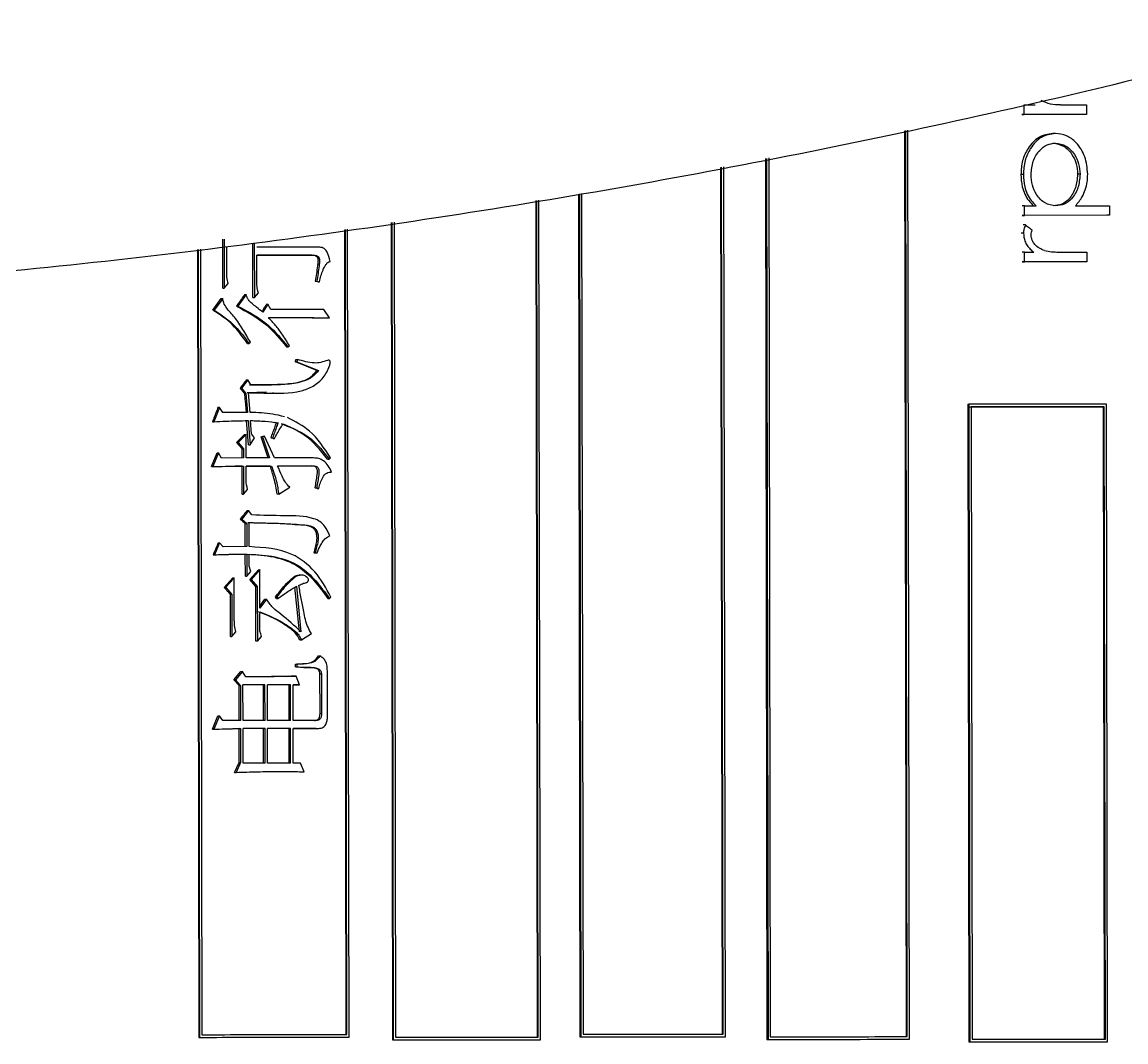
# Model space of a CAD drawing. Header units: millimetres. Extents: x 2301 to 4250, y 838 to 2217.
# Drawn here: x 3054.35 to 3075.09, y 1062.24 to 1081.4 of the extents above; entities that cross this region are included whole.
import ezdxf

# ---------------------------------------------------------------- set-up
doc = ezdxf.new("R2010")
doc.units = ezdxf.units.MM

msp = doc.modelspace()

# ---------------------------------------------------------------- linework, layer by layer
at = {"color": 7, "linetype": 'Continuous', "lineweight": 25}
for p, q in [((3073.178, 1079.664), (3073.178, 1079.844)), ((3073.178, 1079.844), (3073.382, 1079.844)), ((3073.856, 1079.844), (3074.347, 1079.844)), ((3074.347, 1079.844), (3074.347, 1079.665)), ((3074.299, 1079.665), (3073.132, 1079.664)), ((3073.133, 1079.664), (3073.178, 1079.664)), ((3074.347, 1079.665), (3073.178, 1079.664)), ((3074.347, 1079.665), (3074.299, 1079.665)), ((3070.93, 1079.356), (3070.959, 1062.338)), ((3070.98, 1062.338), (3070.951, 1079.36)), ((3071.021, 1062.288), (3070.992, 1079.368)), ((3073.761, 1079.306), (3073.715, 1079.305)), ((3068.376, 1078.846), (3068.404, 1062.336)), ((3067.472, 1078.666), (3067.5, 1062.385)), ((3067.519, 1062.385), (3067.491, 1078.67)), ((3067.561, 1062.335), (3067.533, 1078.678)), ((3068.315, 1078.834), (3068.343, 1062.285)), ((3068.335, 1078.838), (3068.363, 1062.286)), ((3073.16, 1078.537), (3073.114, 1078.536)), ((3064.001, 1078.045), (3064.027, 1062.331)), ((3064.045, 1062.331), (3064.018, 1078.048)), ((3064.087, 1062.281), (3064.06, 1078.055)), ((3064.801, 1078.168), (3064.828, 1062.332)), ((3064.819, 1078.17), (3064.846, 1062.332)), ((3064.861, 1078.177), (3064.888, 1062.382)), ((3073.181, 1077.946), (3073.135, 1077.946)), ((3073.182, 1077.767), (3073.181, 1077.946)), ((3073.181, 1077.946), (3073.398, 1077.946)), ((3074.139, 1077.947), (3074.777, 1077.947)), ((3074.777, 1077.947), (3074.778, 1077.768)), ((3061.281, 1077.631), (3061.307, 1062.278)), ((3061.297, 1077.633), (3061.323, 1062.278)), ((3061.34, 1077.64), (3061.366, 1062.328)), ((3074.73, 1077.768), (3073.136, 1077.766)), ((3073.136, 1077.766), (3073.182, 1077.767)), ((3074.778, 1077.768), (3073.182, 1077.767)), ((3074.778, 1077.768), (3074.73, 1077.768)), ((3060.407, 1077.498), (3060.433, 1062.377)), ((3060.448, 1062.377), (3060.422, 1077.5)), ((3060.491, 1062.328), (3060.465, 1077.506)), ((3058.119, 1076.399), (3058.118, 1077.319)), ((3058.144, 1077.319), (3058.146, 1076.399)), ((3058.684, 1076.227), (3058.683, 1077.235)), ((3058.71, 1077.239), (3058.712, 1076.227)), ((3057.644, 1077.125), (3057.67, 1062.324)), ((3057.658, 1077.127), (3057.683, 1062.324)), ((3057.701, 1077.131), (3057.727, 1062.374)), ((3058.192, 1076.702), (3058.192, 1077.183)), ((3059.922, 1077.17), (3058.757, 1077.168)), ((3059.8, 1077.018), (3058.757, 1077.017)), ((3058.757, 1077.017), (3059.829, 1077.018)), ((3058.758, 1076.53), (3058.757, 1077.017)), ((3059.801, 1077.018), (3059.83, 1077.018)), ((3073.183, 1077.074), (3073.137, 1077.074)), ((3073.183, 1077.074), (3073.356, 1077.075)), ((3073.183, 1076.895), (3073.183, 1077.074)), ((3073.96, 1077.075), (3074.351, 1077.075)), ((3074.351, 1077.075), (3074.352, 1076.896)), ((3074.304, 1076.896), (3073.137, 1076.895)), ((3073.137, 1076.895), (3073.183, 1076.895)), ((3074.352, 1076.896), (3073.183, 1076.895)), ((3074.352, 1076.896), (3074.304, 1076.896)), ((3058.119, 1076.399), (3058.146, 1076.399)), ((3058.146, 1076.399), (3058.221, 1076.486)), ((3059.904, 1076.52), (3059.857, 1076.531)), ((3059.886, 1076.531), (3059.933, 1076.52)), ((3059.904, 1076.52), (3059.933, 1076.52)), ((3057.931, 1075.988), (3058.091, 1076.204)), ((3058.117, 1076.204), (3057.958, 1075.988)), ((3058.091, 1076.204), (3058.117, 1076.204)), ((3058.561, 1076.281), (3058.401, 1076.064)), ((3058.534, 1076.281), (3058.561, 1076.281)), ((3058.684, 1076.227), (3058.712, 1076.227)), ((3058.712, 1076.227), (3058.787, 1076.314)), ((3057.958, 1075.988), (3057.931, 1075.988)), ((3058.374, 1076.064), (3058.401, 1076.064)), ((3058.966, 1076.097), (3058.872, 1075.946)), ((3059.023, 1076), (3058.966, 1076.097)), ((3060.018, 1076.001), (3059.023, 1076)), ((3060.121, 1075.839), (3060.018, 1076.001)), ((3060.121, 1075.839), (3060.092, 1075.839)), ((3058.582, 1075.361), (3058.61, 1075.361)), ((3058.61, 1075.361), (3058.638, 1075.383)), ((3059.344, 1075.297), (3059.372, 1075.319)), ((3059.315, 1075.297), (3059.343, 1075.297)), ((3059.485, 1075.016), (3059.494, 1075.059)), ((3059.888, 1074.854), (3059.485, 1075.016)), ((3059.494, 1075.059), (3059.522, 1075.06)), ((3059.522, 1075.06), (3059.513, 1075.016)), ((3059.513, 1075.016), (3059.917, 1074.855)), ((3059.888, 1074.854), (3059.917, 1074.855)), ((3058.592, 1074.68), (3058.47, 1074.518)), ((3058.47, 1074.518), (3058.555, 1074.42)), ((3058.649, 1074.583), (3058.592, 1074.68)), ((3058.555, 1074.42), (3058.583, 1074.063)), ((3058.939, 1074.445), (3058.575, 1074.431)), ((3058.631, 1074.063), (3058.602, 1074.431)), ((3059.053, 1074.431), (3059.081, 1074.431)), ((3058.055, 1074.16), (3057.952, 1073.89)), ((3058.121, 1074.063), (3058.055, 1074.16)), ((3072.114, 1074.221), (3072.136, 1074.222)), ((3072.114, 1074.221), (3072.134, 1062.239)), ((3072.136, 1074.222), (3072.156, 1062.239)), ((3072.177, 1074.172), (3072.197, 1062.289)), ((3074.657, 1074.173), (3074.681, 1074.173)), ((3074.657, 1074.173), (3074.677, 1062.291)), ((3074.701, 1062.291), (3074.681, 1074.173)), ((3074.741, 1062.241), (3074.721, 1074.223)), ((3057.925, 1073.889), (3057.952, 1073.89)), ((3058.583, 1074.063), (3058.121, 1074.063)), ((3058.604, 1073.457), (3058.566, 1073.912)), ((3058.593, 1073.912), (3058.632, 1073.458)), ((3058.66, 1073.663), (3058.64, 1073.912)), ((3059.13, 1073.869), (3059.088, 1073.874)), ((3059.13, 1073.869), (3059.158, 1073.869)), ((3058.716, 1073.588), (3058.66, 1073.663)), ((3058.378, 1073.5), (3058.529, 1073.652)), ((3058.482, 1073.382), (3058.378, 1073.5)), ((3058.556, 1073.652), (3058.405, 1073.501)), ((3058.405, 1073.501), (3058.509, 1073.382)), ((3058.557, 1073.209), (3058.556, 1073.652)), ((3058.632, 1073.458), (3058.716, 1073.588)), ((3058.839, 1073.609), (3058.877, 1073.62)), ((3058.972, 1073.209), (3058.839, 1073.609)), ((3058.839, 1073.609), (3058.867, 1073.609)), ((3058.904, 1073.62), (3058.867, 1073.609)), ((3058.867, 1073.609), (3058.999, 1073.209)), ((3059.093, 1073.209), (3058.904, 1073.62)), ((3059.065, 1073.577), (3059.027, 1073.588)), ((3059.027, 1073.588), (3059.055, 1073.588)), ((3059.055, 1073.588), (3059.093, 1073.577)), ((3059.065, 1073.577), (3059.093, 1073.577)), ((3057.908, 1073.046), (3058.011, 1073.305)), ((3058.038, 1073.306), (3057.934, 1073.046)), ((3058.094, 1073.208), (3058.038, 1073.306)), ((3058.482, 1073.208), (3058.482, 1073.382)), ((3058.509, 1073.382), (3058.51, 1073.209)), ((3058.51, 1073.209), (3058.094, 1073.208)), ((3058.483, 1073.057), (3058.352, 1073.056)), ((3058.484, 1072.527), (3058.483, 1073.057)), ((3058.483, 1073.057), (3058.51, 1073.057)), ((3058.51, 1073.057), (3058.511, 1072.527)), ((3058.999, 1073.209), (3058.557, 1073.209)), ((3059.009, 1073.058), (3058.557, 1073.057)), ((3058.557, 1073.057), (3059.037, 1073.058)), ((3058.557, 1072.744), (3058.557, 1073.057)), ((3059.009, 1073.058), (3059.037, 1073.058)), ((3059.826, 1073.21), (3059.093, 1073.209)), ((3059.788, 1073.059), (3059.15, 1073.058)), ((3059.15, 1073.058), (3059.817, 1073.059)), ((3059.788, 1073.059), (3059.817, 1073.059)), ((3060.087, 1073.189), (3060.116, 1073.189)), ((3060.116, 1073.189), (3060.144, 1073.211)), ((3059.17, 1072.528), (3059.376, 1072.658)), ((3059.892, 1072.637), (3059.854, 1072.648)), ((3059.883, 1072.648), (3059.921, 1072.637)), ((3059.892, 1072.637), (3059.921, 1072.637)), ((3058.484, 1072.527), (3058.511, 1072.527)), ((3058.511, 1072.527), (3058.586, 1072.614)), ((3059.17, 1072.528), (3059.142, 1072.528)), ((3058.605, 1072.224), (3058.474, 1072.062)), ((3058.662, 1072.138), (3058.605, 1072.224)), ((3058.474, 1072.062), (3058.568, 1071.976)), ((3058.541, 1071.975), (3058.568, 1071.976)), ((3058.542, 1071.543), (3058.541, 1071.975)), ((3058.568, 1071.976), (3058.569, 1071.543)), ((3058.616, 1071.543), (3058.615, 1071.997)), ((3058.059, 1071.618), (3057.965, 1071.391)), ((3058.126, 1071.542), (3058.059, 1071.618)), ((3057.939, 1071.391), (3057.965, 1071.391)), ((3058.569, 1071.543), (3058.126, 1071.542)), ((3058.543, 1070.991), (3058.542, 1071.402)), ((3058.542, 1071.402), (3058.569, 1071.402)), ((3058.569, 1071.402), (3058.57, 1070.991)), ((3058.617, 1071.175), (3058.616, 1071.402)), ((3059.866, 1071.425), (3059.829, 1071.425)), ((3059.829, 1071.425), (3059.858, 1071.425)), ((3059.858, 1071.425), (3059.894, 1071.425)), ((3059.866, 1071.425), (3059.894, 1071.425)), ((3058.645, 1071.078), (3058.617, 1071.175)), ((3058.543, 1070.991), (3058.57, 1070.991)), ((3058.57, 1070.991), (3058.645, 1071.078)), ((3058.628, 1070.926), (3058.787, 1071.11)), ((3058.815, 1071.111), (3058.655, 1070.926)), ((3058.816, 1070.386), (3058.815, 1071.111)), ((3059.581, 1071.008), (3059.567, 1071.008)), ((3059.596, 1071.008), (3059.583, 1071.008)), ((3058.148, 1070.774), (3058.307, 1070.958)), ((3058.148, 1070.774), (3058.174, 1070.774)), ((3058.174, 1070.774), (3058.288, 1070.645)), ((3058.336, 1070.158), (3058.334, 1070.959)), ((3058.741, 1070.797), (3058.628, 1070.926)), ((3058.655, 1070.926), (3058.768, 1070.797)), ((3058.742, 1069.769), (3058.741, 1070.797)), ((3058.768, 1070.797), (3058.77, 1069.769)), ((3059.559, 1069.943), (3059.475, 1070.782)), ((3059.501, 1070.798), (3059.587, 1069.943)), ((3058.262, 1069.855), (3058.261, 1070.645)), ((3058.288, 1070.645), (3058.261, 1070.645)), ((3058.288, 1070.645), (3058.289, 1069.855)), ((3058.816, 1070.424), (3058.91, 1070.559)), ((3058.938, 1070.559), (3058.816, 1070.386)), ((3058.91, 1070.559), (3058.938, 1070.559)), ((3059.126, 1070.57), (3059.107, 1070.602)), ((3059.135, 1070.602), (3059.154, 1070.57)), ((3060.121, 1070.571), (3060.149, 1070.593)), ((3058.817, 1069.953), (3058.816, 1070.321)), ((3058.289, 1069.855), (3058.364, 1069.942)), ((3058.262, 1069.855), (3058.289, 1069.855)), ((3058.77, 1069.769), (3058.845, 1069.856)), ((3059.597, 1069.792), (3059.784, 1069.911)), ((3059.485, 1069.283), (3059.485, 1069.337)), ((3059.485, 1069.337), (3059.513, 1069.337)), ((3059.513, 1069.337), (3059.513, 1069.283)), ((3059.916, 1069.489), (3059.945, 1069.489)), ((3058.329, 1069.044), (3058.461, 1069.195)), ((3058.488, 1069.195), (3058.356, 1069.044)), ((3058.554, 1069.098), (3058.488, 1069.195)), ((3059.485, 1069.283), (3059.513, 1069.283)), ((3059.561, 1068.948), (3059.495, 1069.11)), ((3059.946, 1068.407), (3059.944, 1069.154)), ((3059.944, 1069.154), (3059.973, 1069.154)), ((3059.973, 1069.154), (3059.975, 1068.408)), ((3060.087, 1068.354), (3060.086, 1069.197)), ((3058.424, 1068.936), (3058.329, 1069.044)), ((3058.356, 1069.044), (3058.451, 1068.936)), ((3058.425, 1068.276), (3058.424, 1068.936)), ((3058.451, 1068.936), (3058.452, 1068.276)), ((3058.912, 1068.947), (3058.498, 1068.947)), ((3058.499, 1068.276), (3058.498, 1068.947)), ((3058.885, 1068.947), (3058.498, 1068.946)), ((3058.885, 1068.947), (3058.912, 1068.947)), ((3058.886, 1068.276), (3058.885, 1068.947)), ((3058.914, 1068.277), (3058.912, 1068.947)), ((3059.392, 1068.948), (3058.959, 1068.947)), ((3059.364, 1068.948), (3058.959, 1068.947)), ((3058.961, 1068.277), (3058.959, 1068.947)), ((3059.364, 1068.948), (3059.392, 1068.948)), ((3059.365, 1068.277), (3059.364, 1068.948)), ((3059.393, 1068.277), (3059.392, 1068.948)), ((3059.533, 1068.948), (3059.439, 1068.948)), ((3059.439, 1068.948), (3059.561, 1068.948)), ((3059.44, 1068.277), (3059.439, 1068.948)), ((3059.533, 1068.948), (3059.561, 1068.948)), ((3057.926, 1068.113), (3058.029, 1068.362)), ((3058.056, 1068.362), (3057.952, 1068.113)), ((3058.122, 1068.276), (3058.056, 1068.362)), ((3058.452, 1068.276), (3058.122, 1068.276)), ((3058.914, 1068.277), (3058.499, 1068.276)), ((3059.393, 1068.277), (3058.961, 1068.277)), ((3059.872, 1068.278), (3059.44, 1068.277)), ((3059.946, 1068.407), (3059.975, 1068.408)), ((3058.111, 1068.119), (3058.134, 1068.12)), ((3058.425, 1068.124), (3058.305, 1068.123)), ((3058.426, 1067.486), (3058.425, 1068.124)), ((3058.452, 1068.125), (3058.453, 1067.486)), ((3058.914, 1068.125), (3058.499, 1068.125)), ((3058.5, 1067.476), (3058.499, 1068.125)), ((3058.886, 1068.125), (3058.499, 1068.124)), ((3058.886, 1068.125), (3058.914, 1068.125)), ((3058.887, 1067.476), (3058.886, 1068.125)), ((3058.915, 1067.476), (3058.914, 1068.125)), ((3059.393, 1068.126), (3058.961, 1068.125)), ((3058.962, 1067.476), (3058.961, 1068.125)), ((3059.365, 1068.125), (3058.961, 1068.125)), ((3059.365, 1068.125), (3059.393, 1068.126)), ((3059.366, 1067.476), (3059.365, 1068.125)), ((3059.394, 1067.477), (3059.393, 1068.126)), ((3059.871, 1068.126), (3059.44, 1068.125)), ((3059.44, 1068.126), (3059.9, 1068.126)), ((3059.441, 1067.477), (3059.44, 1068.126)), ((3059.871, 1068.126), (3059.9, 1068.126)), ((3058.342, 1067.302), (3058.426, 1067.486)), ((3058.453, 1067.486), (3058.369, 1067.302)), ((3058.426, 1067.486), (3058.453, 1067.486)), ((3058.915, 1067.476), (3058.5, 1067.476)), ((3059.394, 1067.477), (3058.962, 1067.476)), ((3059.582, 1067.477), (3059.441, 1067.477)), ((3059.648, 1067.315), (3059.582, 1067.477)), ((3059.62, 1067.314), (3059.648, 1067.315)), ((3057.67, 1062.324), (3060.476, 1062.327)), ((3060.476, 1062.327), (3060.491, 1062.328)), ((3061.307, 1062.278), (3064.07, 1062.281)), ((3064.07, 1062.281), (3064.087, 1062.281)), ((3064.828, 1062.332), (3067.541, 1062.335)), ((3064.828, 1062.332), (3064.846, 1062.332)), ((3067.542, 1062.335), (3067.561, 1062.335)), ((3068.343, 1062.285), (3071, 1062.288)), ((3071, 1062.288), (3071.021, 1062.288)), ((3072.134, 1062.239), (3074.717, 1062.241)), ((3074.717, 1062.241), (3074.741, 1062.241))]:
    msp.add_line(p, q, dxfattribs=at)
at = {"color": 7, "linetype": 'Continuous', "lineweight": 25, "flags": 128}
for points in [[(3074.226, 1078.539), (3074.21, 1078.539), (3074.195, 1078.539), (3074.179, 1078.538)], [(3073.202, 1077.587), (3073.179, 1077.587), (3073.156, 1077.587)], [(3059.857, 1076.531), (3059.864, 1076.531), (3059.871, 1076.531), (3059.886, 1076.531)], [(3058.938, 1076.097), (3058.954, 1076.097), (3058.966, 1076.097)], [(3059.485, 1075.016), (3059.501, 1075.016), (3059.513, 1075.016)], [(3058.443, 1074.517), (3058.458, 1074.517), (3058.47, 1074.518)], [(3058.565, 1074.68), (3058.58, 1074.68), (3058.592, 1074.68)], [(3058.527, 1074.42), (3058.536, 1074.32), (3058.544, 1074.221), (3058.556, 1074.063)], [(3058.527, 1074.42), (3058.543, 1074.42), (3058.555, 1074.42)], [(3058.055, 1074.16), (3058.04, 1074.16), (3058.029, 1074.16)], [(3058.378, 1073.5), (3058.393, 1073.501), (3058.405, 1073.501)], [(3058.529, 1073.652), (3058.544, 1073.652), (3058.556, 1073.652)], [(3058.604, 1073.457), (3058.62, 1073.458), (3058.632, 1073.458)], [(3058.877, 1073.62), (3058.892, 1073.62), (3058.904, 1073.62)], [(3058.011, 1073.305), (3058.026, 1073.305), (3058.038, 1073.306)], [(3058.482, 1073.382), (3058.497, 1073.382), (3058.509, 1073.382)], [(3057.908, 1073.046), (3057.923, 1073.046), (3057.934, 1073.046)], [(3060.134, 1072.94), (3060.143, 1072.94), (3060.152, 1072.94), (3060.164, 1072.94)], [(3058.586, 1072.614), (3058.575, 1072.663), (3058.566, 1072.703), (3058.557, 1072.744)], [(3059.854, 1072.648), (3059.866, 1072.648), (3059.874, 1072.648), (3059.883, 1072.648)], [(3058.578, 1072.224), (3058.593, 1072.224), (3058.605, 1072.224)], [(3058.447, 1072.062), (3058.462, 1072.062), (3058.474, 1072.062)], [(3058.033, 1071.618), (3058.048, 1071.618), (3058.059, 1071.618)], [(3058.787, 1071.11), (3058.802, 1071.11), (3058.815, 1071.111)], [(3058.307, 1070.958), (3058.322, 1070.958), (3058.334, 1070.959)], [(3058.628, 1070.926), (3058.643, 1070.926), (3058.655, 1070.926)], [(3058.741, 1070.797), (3058.756, 1070.797), (3058.768, 1070.797)], [(3059.107, 1070.602), (3059.118, 1070.602), (3059.127, 1070.602), (3059.135, 1070.602)], [(3059.126, 1070.57), (3059.142, 1070.57), (3059.154, 1070.57)], [(3060.092, 1070.571), (3060.102, 1070.571), (3060.112, 1070.571), (3060.121, 1070.571)], [(3058.845, 1069.856), (3058.831, 1069.904), (3058.817, 1069.953)], [(3058.77, 1069.769), (3058.754, 1069.769), (3058.742, 1069.769)], [(3059.569, 1069.792), (3059.576, 1069.792), (3059.583, 1069.792), (3059.597, 1069.792)], [(3058.461, 1069.195), (3058.476, 1069.195), (3058.488, 1069.195)], [(3059.467, 1069.11), (3059.482, 1069.11), (3059.495, 1069.11)], [(3058.329, 1069.044), (3058.345, 1069.044), (3058.356, 1069.044)], [(3058.424, 1068.936), (3058.439, 1068.936), (3058.451, 1068.936)], [(3058.029, 1068.362), (3058.044, 1068.362), (3058.056, 1068.362)], [(3057.926, 1068.113), (3057.94, 1068.113), (3057.952, 1068.113)], [(3058.342, 1067.302), (3058.357, 1067.302), (3058.369, 1067.302)], [(3057.67, 1062.324), (3057.677, 1062.324), (3057.683, 1062.324)], [(3061.307, 1062.278), (3061.316, 1062.278), (3061.323, 1062.278)], [(3068.343, 1062.285), (3068.354, 1062.286), (3068.363, 1062.286)], [(3072.134, 1062.239), (3072.147, 1062.239), (3072.156, 1062.239)]]:
    msp.add_lwpolyline(points, dxfattribs=at)
at = {"color": 7, "linetype": 'Continuous', "lineweight": 25}
for points, knots in [([(3190.842, 1224.152), (3190.861, 1225.402), (3190.915, 1228.96), (3190.758, 1234.825), (3190.274, 1241.73), (3189.471, 1248.606), (3188.356, 1255.438), (3186.93, 1262.212), (3185.196, 1268.914), (3183.159, 1275.53), (3180.822, 1282.046), (3178.189, 1288.449), (3175.268, 1294.724), (3172.063, 1300.86), (3168.581, 1306.844), (3164.83, 1312.662), (3160.817, 1318.303), (3156.551, 1323.755), (3152.041, 1329.006), (3147.296, 1334.047), (3142.326, 1338.865), (3137.141, 1343.452), (3131.752, 1347.797), (3126.17, 1351.892), (3120.408, 1355.728), (3114.476, 1359.297), (3108.388, 1362.591), (3102.155, 1365.604), (3095.792, 1368.33), (3089.311, 1370.763), (3082.725, 1372.897), (3076.049, 1374.728), (3069.297, 1376.253), (3062.482, 1377.468), (3055.618, 1378.371), (3048.721, 1378.96), (3041.804, 1379.233), (3034.881, 1379.191), (3027.968, 1378.832), (3021.078, 1378.159), (3014.227, 1377.172), (3007.427, 1375.873), (3000.694, 1374.265), (2994.041, 1372.351), (2987.482, 1370.137), (2981.031, 1367.625), (2974.702, 1364.821), (2968.507, 1361.731), (2962.46, 1358.362), (2956.572, 1354.72), (2950.857, 1350.814), (2945.327, 1346.651), (2939.991, 1342.24), (2934.863, 1337.59), (2929.953, 1332.71), (2925.27, 1327.612), (2920.824, 1322.305), (2916.626, 1316.801), (2912.682, 1311.111), (2909.003, 1305.248), (2905.595, 1299.222), (2902.466, 1293.047), (2899.622, 1286.736), (2897.068, 1280.301), (2894.811, 1273.757), (2892.855, 1267.117), (2891.204, 1260.394), (2889.861, 1253.603), (2888.83, 1246.757), (2888.112, 1239.872), (2887.71, 1232.961), (2887.623, 1226.039), (2887.852, 1219.12), (2888.396, 1212.219), (2889.255, 1205.35), (2890.426, 1198.527), (2891.908, 1191.765), (2893.696, 1185.078), (2895.788, 1178.479), (2898.179, 1171.982), (2900.863, 1165.601), (2903.836, 1159.35), (2907.092, 1153.24), (2910.622, 1147.286), (2914.421, 1141.499), (2918.48, 1135.891), (2922.791, 1130.474), (2927.344, 1125.26), (2932.13, 1120.259), (2937.14, 1115.481), (2942.363, 1110.937), (2947.787, 1106.636), (2953.402, 1102.587), (2959.196, 1098.799), (2965.157, 1095.279), (2971.272, 1092.035), (2977.529, 1089.073), (2983.914, 1086.399), (2990.415, 1084.02), (2997.018, 1081.94), (3003.709, 1080.164), (3010.473, 1078.694), (3017.298, 1077.535), (3024.169, 1076.689), (3031.071, 1076.157), (3037.99, 1075.94), (3044.912, 1076.04), (3051.822, 1076.455), (3058.706, 1077.185), (3065.549, 1078.228), (3072.338, 1079.583), (3079.058, 1081.246), (3085.695, 1083.214), (3092.235, 1085.483), (3098.665, 1088.048), (3104.971, 1090.903), (3111.14, 1094.044), (3117.16, 1097.463), (3123.017, 1101.152), (3128.7, 1105.106), (3134.196, 1109.314), (3139.495, 1113.769), (3144.585, 1118.461), (3149.455, 1123.381), (3154.096, 1128.517), (3158.498, 1133.86), (3162.651, 1139.399), (3166.547, 1145.121), (3170.178, 1151.014), (3173.537, 1157.068), (3176.615, 1163.268), (3179.408, 1169.603), (3181.908, 1176.058), (3184.111, 1182.621), (3186.013, 1189.277), (3187.609, 1196.013), (3188.895, 1202.815), (3189.87, 1209.669), (3190.519, 1216.439), (3190.77, 1221.273), (3190.833, 1223.805), (3190.842, 1224.152)], [0, 0, 0, 0, 0.00394, 0.011205, 0.01847, 0.025736, 0.033001, 0.040266, 0.047531, 0.054797, 0.062062, 0.069327, 0.076593, 0.083858, 0.091123, 0.098389, 0.105654, 0.112919, 0.120185, 0.12745, 0.134715, 0.141981, 0.149246, 0.156511, 0.163777, 0.171042, 0.178307, 0.185573, 0.192838, 0.200103, 0.207369, 0.214634, 0.221899, 0.229165, 0.23643, 0.243695, 0.250961, 0.258226, 0.265491, 0.272757, 0.280022, 0.287287, 0.294553, 0.301818, 0.309083, 0.316349, 0.323614, 0.330879, 0.338145, 0.34541, 0.352675, 0.35994, 0.367206, 0.374471, 0.381736, 0.389002, 0.396267, 0.403532, 0.410798, 0.418063, 0.425328, 0.432594, 0.439859, 0.447124, 0.45439, 0.461655, 0.46892, 0.476186, 0.483451, 0.490716, 0.497982, 0.505247, 0.512512, 0.519778, 0.527043, 0.534308, 0.541574, 0.548839, 0.556104, 0.56337, 0.570635, 0.5779, 0.585166, 0.592431, 0.599696, 0.606962, 0.614227, 0.621492, 0.628758, 0.636023, 0.643288, 0.650554, 0.657819, 0.665084, 0.67235, 0.679615, 0.68688, 0.694146, 0.701411, 0.708676, 0.715941, 0.723207, 0.730472, 0.737737, 0.745003, 0.752268, 0.759533, 0.766799, 0.774064, 0.781329, 0.788595, 0.79586, 0.803125, 0.810391, 0.817656, 0.824921, 0.832187, 0.839452, 0.846717, 0.853983, 0.861248, 0.868513, 0.875779, 0.883044, 0.890309, 0.897575, 0.90484, 0.912105, 0.919371, 0.926636, 0.933901, 0.941167, 0.948432, 0.955697, 0.962963, 0.970228, 0.977493, 0.984759, 0.992024, 0.998907, 1, 1, 1, 1]), ([(3073.856, 1079.844), (3073.793, 1079.844), (3073.668, 1079.844), (3073.552, 1079.897), (3073.495, 1079.924)], [0, 0, 0, 0, 0.510357, 1, 1, 1, 1]), ([(3073.715, 1079.305), (3073.624, 1079.291), (3073.441, 1079.261), (3073.248, 1079.046), (3073.131, 1078.798), (3073.119, 1078.624), (3073.114, 1078.536)], [0, 0, 0, 0, 0.266382, 0.543243, 0.769246, 1, 1, 1, 1]), ([(3073.761, 1079.306), (3073.671, 1079.291), (3073.487, 1079.262), (3073.295, 1079.047), (3073.177, 1078.799), (3073.166, 1078.625), (3073.16, 1078.537)], [0, 0, 0, 0, 0.26655, 0.543447, 0.769376, 1, 1, 1, 1]), ([(3074.369, 1078.543), (3074.359, 1078.655), (3074.339, 1078.875), (3074.176, 1079.125), (3073.976, 1079.282), (3073.832, 1079.298), (3073.761, 1079.306)], [0, 0, 0, 0, 0.292071, 0.575308, 0.790142, 1, 1, 1, 1]), ([(3073.304, 1078.535), (3073.312, 1078.621), (3073.327, 1078.789), (3073.446, 1078.984), (3073.6, 1079.103), (3073.709, 1079.119), (3073.763, 1079.126)], [0, 0, 0, 0, 0.292093, 0.575319, 0.790291, 1, 1, 1, 1]), ([(3073.716, 1079.126), (3073.785, 1079.113), (3073.924, 1079.088), (3074.075, 1078.929), (3074.163, 1078.738), (3074.173, 1078.605), (3074.179, 1078.538)], [0, 0, 0, 0, 0.2666489, 0.5430467, 0.7692572, 1, 1, 1, 1]), ([(3073.763, 1079.126), (3073.832, 1079.114), (3073.971, 1079.088), (3074.122, 1078.929), (3074.21, 1078.738), (3074.221, 1078.606), (3074.226, 1078.539)], [0, 0, 0, 0, 0.266814, 0.543252, 0.769388, 1, 1, 1, 1]), ([(3073.114, 1078.536), (3073.118, 1078.459), (3073.126, 1078.331), (3073.183, 1078.165), (3073.256, 1078.042), (3073.32, 1077.978), (3073.352, 1077.946)], [0, 0, 0, 0, 0.346827, 0.568879, 0.786606, 1, 1, 1, 1]), ([(3073.16, 1078.537), (3073.165, 1078.459), (3073.172, 1078.331), (3073.23, 1078.165), (3073.303, 1078.043), (3073.367, 1077.978), (3073.398, 1077.946)], [0, 0, 0, 0, 0.346738, 0.568766, 0.786522, 1, 1, 1, 1]), ([(3073.77, 1077.947), (3073.7, 1077.957), (3073.558, 1077.977), (3073.406, 1078.14), (3073.317, 1078.333), (3073.308, 1078.467), (3073.304, 1078.535)], [0, 0, 0, 0, 0.266696, 0.543155, 0.769236, 1, 1, 1, 1]), ([(3074.179, 1078.538), (3074.171, 1078.453), (3074.155, 1078.285), (3074.042, 1078.084), (3073.887, 1077.964), (3073.777, 1077.952), (3073.723, 1077.946)], [0, 0, 0, 0, 0.292207, 0.576087, 0.790517, 1, 1, 1, 1]), ([(3074.226, 1078.539), (3074.218, 1078.453), (3074.202, 1078.285), (3074.089, 1078.084), (3073.934, 1077.965), (3073.824, 1077.953), (3073.77, 1077.947)], [0, 0, 0, 0, 0.2920498, 0.5758729, 0.7903749, 1, 1, 1, 1]), ([(3074.139, 1077.947), (3074.184, 1078.001), (3074.26, 1078.091), (3074.328, 1078.248), (3074.363, 1078.393), (3074.367, 1078.493), (3074.369, 1078.543)], [0, 0, 0, 0, 0.332189, 0.552163, 0.775308, 1, 1, 1, 1]), ([(3073.162, 1077.431), (3073.158, 1077.431), (3073.149, 1077.431), (3073.134, 1077.431), (3073.123, 1077.431), (3073.116, 1077.431)], [0, 0, 0, 0, 0.2714541, 0.5429083, 1, 1, 1, 1]), ([(3073.202, 1077.587), (3073.189, 1077.56), (3073.168, 1077.51), (3073.163, 1077.455), (3073.162, 1077.431)], [0, 0, 0, 0, 0.556713, 1, 1, 1, 1]), ([(3073.162, 1077.431), (3073.167, 1077.38), (3073.177, 1077.297), (3073.231, 1077.199), (3073.289, 1077.13), (3073.333, 1077.093), (3073.356, 1077.075)], [0, 0, 0, 0, 0.347887, 0.569141, 0.786135, 1, 1, 1, 1]), ([(3073.202, 1077.587), (3073.214, 1077.578), (3073.238, 1077.559), (3073.28, 1077.526), (3073.309, 1077.502), (3073.327, 1077.489)], [0, 0, 0, 0, 0.29106, 0.582113, 1, 1, 1, 1]), ([(3073.306, 1077.397), (3073.308, 1077.415), (3073.311, 1077.446), (3073.322, 1077.476), (3073.327, 1077.489)], [0, 0, 0, 0, 0.561605, 1, 1, 1, 1]), ([(3073.559, 1077.107), (3073.526, 1077.119), (3073.459, 1077.144), (3073.377, 1077.21), (3073.319, 1077.298), (3073.31, 1077.364), (3073.306, 1077.397)], [0, 0, 0, 0, 0.27091, 0.546501, 0.770523, 1, 1, 1, 1]), ([(3059.8, 1077.018), (3059.818, 1077.018), (3059.848, 1077.017), (3059.884, 1076.995), (3059.912, 1076.954), (3059.906, 1076.889), (3059.891, 1076.746), (3059.872, 1076.626), (3059.857, 1076.531)], [0, 0, 0, 0, 0.101215, 0.162636, 0.225686, 0.357241, 0.489, 1, 1, 1, 1]), ([(3059.829, 1077.018), (3059.847, 1077.018), (3059.877, 1077.017), (3059.913, 1076.995), (3059.941, 1076.954), (3059.935, 1076.889), (3059.92, 1076.746), (3059.901, 1076.627), (3059.886, 1076.531)], [0, 0, 0, 0, 0.101321, 0.162787, 0.225849, 0.357374, 0.489104, 1, 1, 1, 1]), ([(3060.138, 1076.899), (3060.121, 1076.964), (3060.099, 1077.045), (3060.046, 1077.129), (3059.995, 1077.164), (3059.95, 1077.167), (3059.922, 1077.17)], [0, 0, 0, 0, 0.516375, 0.647506, 0.774622, 1, 1, 1, 1]), ([(3073.559, 1077.107), (3073.602, 1077.098), (3073.69, 1077.081), (3073.825, 1077.076), (3073.915, 1077.075), (3073.96, 1077.075)], [0, 0, 0, 0, 0.329099, 0.664237, 1, 1, 1, 1]), ([(3059.933, 1076.52), (3059.953, 1076.595), (3059.983, 1076.708), (3060.043, 1076.826), (3060.09, 1076.884), (3060.122, 1076.894), (3060.138, 1076.899)], [0, 0, 0, 0, 0.509997, 0.771564, 0.888056, 1, 1, 1, 1]), ([(3058.221, 1076.486), (3058.212, 1076.526), (3058.195, 1076.597), (3058.193, 1076.67), (3058.192, 1076.702)], [0, 0, 0, 0, 0.5588348, 1, 1, 1, 1]), ([(3058.787, 1076.314), (3058.777, 1076.353), (3058.761, 1076.424), (3058.759, 1076.498), (3058.758, 1076.53)], [0, 0, 0, 0, 0.558835, 1, 1, 1, 1]), ([(3058.638, 1075.383), (3058.592, 1075.464), (3058.499, 1075.626), (3058.354, 1075.846), (3058.213, 1075.992), (3058.134, 1076.111), (3058.122, 1076.176), (3058.117, 1076.204)], [0, 0, 0, 0, 0.285278, 0.570817, 0.801554, 0.913771, 1, 1, 1, 1]), ([(3058.534, 1076.281), (3058.514, 1076.254), (3058.478, 1076.205), (3058.425, 1076.133), (3058.391, 1076.087), (3058.374, 1076.064)], [0, 0, 0, 0, 0.3665269, 0.6833038, 1, 1, 1, 1]), ([(3058.872, 1075.946), (3058.832, 1075.979), (3058.765, 1076.033), (3058.672, 1076.108), (3058.608, 1076.166), (3058.572, 1076.227), (3058.565, 1076.263), (3058.561, 1076.281)], [0, 0, 0, 0, 0.335742, 0.553226, 0.772641, 0.885172, 1, 1, 1, 1]), ([(3058.582, 1075.361), (3058.479, 1075.503), (3058.297, 1075.752), (3058.042, 1075.917), (3057.931, 1075.988)], [0, 0, 0, 0, 0.567263, 1, 1, 1, 1]), ([(3057.958, 1075.988), (3058.096, 1075.893), (3058.348, 1075.721), (3058.529, 1075.473), (3058.61, 1075.361)], [0, 0, 0, 0, 0.5527905, 1, 1, 1, 1]), ([(3058.374, 1076.064), (3058.574, 1075.956), (3058.935, 1075.761), (3059.198, 1075.44), (3059.315, 1075.297)], [0, 0, 0, 0, 0.5537621, 1, 1, 1, 1]), ([(3058.401, 1076.064), (3058.601, 1075.956), (3058.962, 1075.761), (3059.226, 1075.44), (3059.343, 1075.297)], [0, 0, 0, 0, 0.553842, 1, 1, 1, 1]), ([(3058.938, 1076.097), (3058.93, 1076.083), (3058.912, 1076.055), (3058.884, 1076.01), (3058.865, 1075.978), (3058.854, 1075.961)], [0, 0, 0, 0, 0.307757, 0.615513, 1, 1, 1, 1]), ([(3058.976, 1075.849), (3059.047, 1075.849), (3059.274, 1075.85), (3059.656, 1075.849), (3059.966, 1075.843), (3060.121, 1075.839)], [0, 0, 0, 0, 0.185877, 0.592895, 1, 1, 1, 1]), ([(3058.976, 1075.849), (3059.038, 1075.849), (3059.118, 1075.849), (3059.205, 1075.849), (3059.23, 1075.849), (3059.237, 1075.849)], [0, 0, 0, 0, 0.709916, 0.914008, 1, 1, 1, 1]), ([(3059.372, 1075.319), (3059.325, 1075.394), (3059.244, 1075.525), (3059.113, 1075.704), (3059.022, 1075.8), (3058.976, 1075.849)], [0, 0, 0, 0, 0.396377, 0.697042, 1, 1, 1, 1]), ([(3059.567, 1075.848), (3059.574, 1075.848), (3059.598, 1075.848), (3059.641, 1075.847), (3059.712, 1075.847), (3059.783, 1075.845), (3059.853, 1075.844), (3059.907, 1075.843), (3059.96, 1075.842), (3060.004, 1075.841), (3060.048, 1075.84), (3060.074, 1075.839), (3060.092, 1075.839)], [0, 0, 0, 0, 0.039114, 0.140347, 0.24158, 0.444046, 0.545279, 0.646513, 0.747746, 0.848979, 0.899595, 1, 1, 1, 1]), ([(3058.602, 1074.431), (3058.712, 1074.431), (3059.042, 1074.43), (3059.46, 1074.414), (3059.823, 1074.548), (3060.017, 1074.708), (3060.106, 1074.876), (3060.138, 1074.984), (3060.139, 1075.015), (3060.136, 1075.029), (3060.131, 1075.037), (3060.123, 1075.043), (3060.107, 1075.046), (3060.052, 1075.036), (3059.965, 1074.995), (3059.77, 1074.988), (3059.626, 1075.03), (3059.522, 1075.06)], [0, 0, 0, 0, 0.135327, 0.406325, 0.505863, 0.604599, 0.704193, 0.727758, 0.736924, 0.740734, 0.744584, 0.747978, 0.752269, 0.763986, 0.816092, 0.868751, 1, 1, 1, 1]), ([(3058.621, 1074.582), (3058.843, 1074.582), (3059.179, 1074.58), (3059.57, 1074.624), (3059.78, 1074.722), (3059.851, 1074.81), (3059.888, 1074.854)], [0, 0, 0, 0, 0.495882, 0.753994, 0.87536, 1, 1, 1, 1]), ([(3059.917, 1074.855), (3059.88, 1074.81), (3059.809, 1074.722), (3059.598, 1074.624), (3059.207, 1074.58), (3058.87, 1074.582), (3058.649, 1074.583)], [0, 0, 0, 0, 0.124573, 0.245923, 0.504057, 1, 1, 1, 1]), ([(3058.565, 1074.68), (3058.544, 1074.653), (3058.504, 1074.599), (3058.463, 1074.544), (3058.443, 1074.517)], [0, 0, 0, 0, 0.5, 1, 1, 1, 1]), ([(3058.443, 1074.517), (3058.453, 1074.505), (3058.473, 1074.483), (3058.501, 1074.45), (3058.519, 1074.43), (3058.527, 1074.42)], [0, 0, 0, 0, 0.380992, 0.690496, 1, 1, 1, 1]), ([(3058.029, 1074.16), (3058.017, 1074.129), (3057.994, 1074.068), (3057.959, 1073.978), (3057.937, 1073.919), (3057.925, 1073.889)], [0, 0, 0, 0, 0.343596, 0.671798, 1, 1, 1, 1]), ([(3074.721, 1074.223), (3074.464, 1074.223), (3073.951, 1074.223), (3073.091, 1074.222), (3072.483, 1074.222), (3072.136, 1074.222)], [0, 0, 0, 0, 0.300085, 0.600171, 1, 1, 1, 1]), ([(3072.154, 1074.171), (3072.625, 1074.172), (3073.465, 1074.172), (3074.293, 1074.173), (3074.657, 1074.173)], [0, 0, 0, 0, 0.559998, 1, 1, 1, 1]), ([(3074.681, 1074.173), (3074.425, 1074.173), (3073.912, 1074.173), (3073.077, 1074.172), (3072.497, 1074.172), (3072.177, 1074.172)], [0, 0, 0, 0, 0.30968, 0.619361, 1, 1, 1, 1]), ([(3057.952, 1073.89), (3058.027, 1073.893), (3058.172, 1073.901), (3058.386, 1073.907), (3058.524, 1073.91), (3058.593, 1073.912)], [0, 0, 0, 0, 0.353991, 0.676979, 1, 1, 1, 1]), ([(3059.276, 1073.984), (3059.203, 1074.002), (3059.061, 1074.037), (3058.845, 1074.06), (3058.702, 1074.062), (3058.631, 1074.063)], [0, 0, 0, 0, 0.343365, 0.670574, 1, 1, 1, 1]), ([(3058.64, 1073.912), (3058.686, 1073.91), (3058.778, 1073.907), (3058.951, 1073.898), (3059.077, 1073.88), (3059.158, 1073.869)], [0, 0, 0, 0, 0.265329, 0.530676, 1, 1, 1, 1]), ([(3059.027, 1073.588), (3059.038, 1073.619), (3059.059, 1073.682), (3059.094, 1073.776), (3059.118, 1073.838), (3059.13, 1073.869)], [0, 0, 0, 0, 0.332555, 0.666232, 1, 1, 1, 1]), ([(3059.158, 1073.869), (3059.146, 1073.838), (3059.121, 1073.776), (3059.088, 1073.682), (3059.066, 1073.619), (3059.055, 1073.588)], [0, 0, 0, 0, 0.335824, 0.667868, 1, 1, 1, 1]), ([(3060.144, 1073.211), (3060.025, 1073.394), (3059.815, 1073.718), (3059.481, 1073.892), (3059.336, 1073.967)], [0, 0, 0, 0, 0.567325, 1, 1, 1, 1]), ([(3059.093, 1073.577), (3059.107, 1073.607), (3059.138, 1073.67), (3059.191, 1073.76), (3059.232, 1073.818), (3059.252, 1073.848)], [0, 0, 0, 0, 0.318997, 0.658815, 1, 1, 1, 1]), ([(3060.087, 1073.189), (3059.953, 1073.356), (3059.716, 1073.651), (3059.373, 1073.788), (3059.224, 1073.848)], [0, 0, 0, 0, 0.566607, 1, 1, 1, 1]), ([(3059.252, 1073.848), (3059.441, 1073.768), (3059.784, 1073.622), (3060.013, 1073.323), (3060.116, 1073.189)], [0, 0, 0, 0, 0.552065, 1, 1, 1, 1]), ([(3057.934, 1073.046), (3058.012, 1073.049), (3058.147, 1073.054), (3058.339, 1073.056), (3058.453, 1073.057), (3058.51, 1073.057)], [0, 0, 0, 0, 0.406202, 0.703085, 1, 1, 1, 1]), ([(3059.142, 1072.528), (3059.124, 1072.629), (3059.093, 1072.809), (3059.035, 1072.982), (3059.009, 1073.058)], [0, 0, 0, 0, 0.560332, 1, 1, 1, 1]), ([(3059.037, 1073.058), (3059.07, 1072.961), (3059.129, 1072.789), (3059.157, 1072.608), (3059.17, 1072.528)], [0, 0, 0, 0, 0.559472, 1, 1, 1, 1]), ([(3059.376, 1072.658), (3059.347, 1072.688), (3059.288, 1072.75), (3059.222, 1072.892), (3059.177, 1072.995), (3059.15, 1073.058)], [0, 0, 0, 0, 0.273032, 0.55439, 1, 1, 1, 1]), ([(3059.854, 1072.648), (3059.868, 1072.73), (3059.885, 1072.834), (3059.9, 1072.958), (3059.89, 1073.023), (3059.84, 1073.058), (3059.805, 1073.058), (3059.788, 1073.059)], [0, 0, 0, 0, 0.512649, 0.647836, 0.776371, 0.88867, 1, 1, 1, 1]), ([(3059.817, 1073.059), (3059.834, 1073.059), (3059.869, 1073.058), (3059.919, 1073.023), (3059.929, 1072.958), (3059.914, 1072.834), (3059.897, 1072.73), (3059.883, 1072.648)], [0, 0, 0, 0, 0.1114431, 0.2238093, 0.3523203, 0.4874731, 1, 1, 1, 1]), ([(3060.164, 1072.94), (3060.145, 1072.982), (3060.109, 1073.065), (3060.022, 1073.155), (3059.923, 1073.204), (3059.858, 1073.208), (3059.826, 1073.21)], [0, 0, 0, 0, 0.29085, 0.572683, 0.787736, 1, 1, 1, 1]), ([(3059.921, 1072.637), (3059.94, 1072.709), (3059.97, 1072.817), (3060.052, 1072.919), (3060.116, 1072.945), (3060.148, 1072.942), (3060.164, 1072.94)], [0, 0, 0, 0, 0.514844, 0.772377, 0.886812, 1, 1, 1, 1]), ([(3058.578, 1072.224), (3058.556, 1072.197), (3058.513, 1072.143), (3058.469, 1072.089), (3058.447, 1072.062)], [0, 0, 0, 0, 0.5, 1, 1, 1, 1]), ([(3058.447, 1072.062), (3058.459, 1072.051), (3058.481, 1072.031), (3058.512, 1072.002), (3058.531, 1071.984), (3058.541, 1071.975)], [0, 0, 0, 0, 0.382915, 0.691457, 1, 1, 1, 1]), ([(3060.128, 1071.75), (3060.101, 1071.81), (3060.056, 1071.909), (3059.95, 1072.021), (3059.697, 1072.128), (3059.256, 1072.119), (3058.867, 1072.131), (3058.662, 1072.138)], [0, 0, 0, 0, 0.117175, 0.195607, 0.273983, 0.617816, 1, 1, 1, 1]), ([(3058.588, 1071.997), (3058.692, 1071.994), (3058.953, 1071.986), (3059.285, 1071.98), (3059.577, 1071.953), (3059.738, 1071.945), (3059.828, 1071.887), (3059.863, 1071.835), (3059.886, 1071.752), (3059.885, 1071.645), (3059.851, 1071.534), (3059.836, 1071.462), (3059.829, 1071.425)], [0, 0, 0, 0, 0.181299, 0.457663, 0.579053, 0.700829, 0.731015, 0.761316, 0.804638, 0.874729, 0.93745, 1, 1, 1, 1]), ([(3058.615, 1071.997), (3058.719, 1071.994), (3058.98, 1071.987), (3059.313, 1071.981), (3059.606, 1071.953), (3059.767, 1071.945), (3059.857, 1071.887), (3059.892, 1071.835), (3059.915, 1071.752), (3059.914, 1071.645), (3059.88, 1071.535), (3059.865, 1071.462), (3059.858, 1071.425)], [0, 0, 0, 0, 0.1811253, 0.4576889, 0.5792563, 0.7012124, 0.7313739, 0.7616486, 0.8049629, 0.874972, 0.9375719, 1, 1, 1, 1]), ([(3058.033, 1071.618), (3058.02, 1071.587), (3057.998, 1071.534), (3057.967, 1071.458), (3057.948, 1071.413), (3057.939, 1071.391)], [0, 0, 0, 0, 0.40434, 0.70217, 1, 1, 1, 1]), ([(3059.894, 1071.425), (3059.911, 1071.471), (3059.939, 1071.545), (3059.994, 1071.638), (3060.051, 1071.709), (3060.103, 1071.737), (3060.128, 1071.75)], [0, 0, 0, 0, 0.347969, 0.570232, 0.788278, 1, 1, 1, 1]), ([(3057.965, 1071.391), (3058.067, 1071.394), (3058.218, 1071.4), (3058.42, 1071.402), (3058.519, 1071.402), (3058.569, 1071.402)], [0, 0, 0, 0, 0.504421, 0.752199, 1, 1, 1, 1]), ([(3058.045, 1071.394), (3058.046, 1071.394), (3058.048, 1071.394), (3058.055, 1071.394), (3058.132, 1071.396), (3058.26, 1071.4), (3058.399, 1071.401), (3058.472, 1071.402), (3058.504, 1071.402), (3058.516, 1071.402), (3058.521, 1071.402), (3058.52, 1071.402), (3058.52, 1071.402)], [0, 0, 0, 0, 0.02489, 0.043497, 0.073841, 0.511328, 0.756286, 0.87119, 0.935907, 0.950781, 0.964459, 1, 1, 1, 1]), ([(3058.589, 1071.402), (3058.752, 1071.393), (3059.079, 1071.373), (3059.658, 1071.163), (3059.926, 1070.797), (3060.092, 1070.571)], [0, 0, 0, 0, 0.2743455, 0.5506038, 1, 1, 1, 1]), ([(3060.149, 1070.593), (3060.059, 1070.761), (3059.883, 1071.092), (3059.35, 1071.498), (3058.893, 1071.526), (3058.616, 1071.543)], [0, 0, 0, 0, 0.291315, 0.571379, 1, 1, 1, 1]), ([(3058.616, 1071.402), (3058.779, 1071.393), (3059.106, 1071.374), (3059.686, 1071.163), (3059.955, 1070.798), (3060.121, 1070.571)], [0, 0, 0, 0, 0.274438, 0.550747, 1, 1, 1, 1]), ([(3059.107, 1070.602), (3059.135, 1070.636), (3059.226, 1070.75), (3059.345, 1070.884), (3059.462, 1070.984), (3059.523, 1071.009), (3059.555, 1071.006), (3059.567, 1071.005)], [0, 0, 0, 0, 0.206641, 0.693448, 0.842403, 0.940968, 1, 1, 1, 1]), ([(3059.548, 1070.819), (3059.563, 1070.825), (3059.592, 1070.837), (3059.634, 1070.856), (3059.677, 1070.863), (3059.705, 1070.877), (3059.722, 1070.894), (3059.729, 1070.907), (3059.731, 1070.92), (3059.728, 1070.934), (3059.715, 1070.956), (3059.688, 1070.982), (3059.642, 1071.007), (3059.584, 1071.011), (3059.518, 1071), (3059.386, 1070.904), (3059.264, 1070.762), (3059.163, 1070.637), (3059.135, 1070.602)], [0, 0, 0, 0, 0.045749, 0.095482, 0.134462, 0.173995, 0.189093, 0.204332, 0.214834, 0.225309, 0.245321, 0.286806, 0.333021, 0.398218, 0.456081, 0.530646, 0.870563, 1, 1, 1, 1]), ([(3058.148, 1070.774), (3058.158, 1070.762), (3058.18, 1070.737), (3058.218, 1070.694), (3058.245, 1070.663), (3058.261, 1070.645)], [0, 0, 0, 0, 0.285744, 0.571488, 1, 1, 1, 1]), ([(3058.174, 1070.774), (3058.196, 1070.799), (3058.233, 1070.842), (3058.286, 1070.904), (3058.318, 1070.94), (3058.334, 1070.959)], [0, 0, 0, 0, 0.403163, 0.701581, 1, 1, 1, 1]), ([(3059.154, 1070.57), (3059.208, 1070.609), (3059.291, 1070.669), (3059.408, 1070.742), (3059.47, 1070.779), (3059.501, 1070.798)], [0, 0, 0, 0, 0.47738, 0.738597, 1, 1, 1, 1]), ([(3059.784, 1069.911), (3059.762, 1069.949), (3059.688, 1070.076), (3059.643, 1070.307), (3059.588, 1070.571), (3059.562, 1070.736), (3059.548, 1070.819)], [0, 0, 0, 0, 0.141538, 0.46861, 0.734143, 1, 1, 1, 1]), ([(3059.587, 1069.943), (3059.465, 1070.057), (3059.295, 1070.215), (3059.051, 1070.391), (3058.976, 1070.503), (3058.938, 1070.559)], [0, 0, 0, 0, 0.558592, 0.777619, 1, 1, 1, 1]), ([(3058.364, 1069.942), (3058.355, 1069.981), (3058.338, 1070.053), (3058.336, 1070.126), (3058.336, 1070.158)], [0, 0, 0, 0, 0.558835, 1, 1, 1, 1]), ([(3059.569, 1069.792), (3059.542, 1069.837), (3059.489, 1069.929), (3059.341, 1070.037), (3059.119, 1070.188), (3058.917, 1070.269), (3058.788, 1070.321)], [0, 0, 0, 0, 0.161167, 0.319552, 0.566043, 1, 1, 1, 1]), ([(3058.816, 1070.321), (3058.979, 1070.252), (3059.215, 1070.151), (3059.448, 1069.981), (3059.555, 1069.881), (3059.583, 1069.822), (3059.597, 1069.792)], [0, 0, 0, 0, 0.552978, 0.800501, 0.899342, 1, 1, 1, 1]), ([(3059.945, 1069.489), (3059.915, 1069.451), (3059.857, 1069.376), (3059.694, 1069.339), (3059.582, 1069.338), (3059.513, 1069.337)], [0, 0, 0, 0, 0.287878, 0.565058, 1, 1, 1, 1]), ([(3059.521, 1069.34), (3059.598, 1069.339), (3059.71, 1069.337), (3059.849, 1069.399), (3059.893, 1069.459), (3059.916, 1069.489)], [0, 0, 0, 0, 0.515675, 0.753365, 1, 1, 1, 1]), ([(3060.086, 1069.197), (3060.082, 1069.265), (3060.078, 1069.36), (3060.005, 1069.451), (3059.965, 1069.476), (3059.945, 1069.489)], [0, 0, 0, 0, 0.570161, 0.787713, 1, 1, 1, 1]), ([(3059.495, 1069.11), (3059.37, 1069.107), (3059.151, 1069.1), (3058.837, 1069.098), (3058.648, 1069.098), (3058.554, 1069.098)], [0, 0, 0, 0, 0.399782, 0.699877, 1, 1, 1, 1]), ([(3059.354, 1069.107), (3059.354, 1069.107), (3059.354, 1069.107), (3059.354, 1069.107), (3059.353, 1069.107), (3059.313, 1069.106), (3059.173, 1069.103), (3059.001, 1069.1), (3058.837, 1069.099), (3058.728, 1069.098), (3058.665, 1069.098), (3058.62, 1069.098), (3058.608, 1069.098), (3058.601, 1069.098)], [0, 0, 0, 0, 0.000501, 0.001666, 0.002976, 0.006201, 0.196214, 0.480312, 0.689724, 0.82221, 0.896979, 0.941811, 1, 1, 1, 1]), ([(3059.313, 1069.106), (3059.33, 1069.107), (3059.382, 1069.108), (3059.433, 1069.109), (3059.467, 1069.11)], [0, 0, 0, 0, 0.338563, 1, 1, 1, 1]), ([(3059.944, 1069.154), (3059.941, 1069.175), (3059.935, 1069.209), (3059.904, 1069.243), (3059.842, 1069.272), (3059.698, 1069.268), (3059.569, 1069.277), (3059.485, 1069.283)], [0, 0, 0, 0, 0.11794, 0.184974, 0.250242, 0.507076, 1, 1, 1, 1]), ([(3059.513, 1069.283), (3059.598, 1069.277), (3059.726, 1069.269), (3059.87, 1069.272), (3059.933, 1069.243), (3059.964, 1069.209), (3059.97, 1069.176), (3059.973, 1069.154)], [0, 0, 0, 0, 0.493024, 0.749907, 0.815172, 0.882174, 1, 1, 1, 1]), ([(3059.843, 1068.277), (3059.854, 1068.278), (3059.876, 1068.279), (3059.907, 1068.294), (3059.941, 1068.334), (3059.944, 1068.377), (3059.946, 1068.407)], [0, 0, 0, 0, 0.177832, 0.357864, 0.544114, 1, 1, 1, 1]), ([(3059.975, 1068.408), (3059.974, 1068.389), (3059.972, 1068.352), (3059.95, 1068.304), (3059.911, 1068.28), (3059.885, 1068.278), (3059.872, 1068.278)], [0, 0, 0, 0, 0.293264, 0.577265, 0.790625, 1, 1, 1, 1]), ([(3059.9, 1068.126), (3059.93, 1068.128), (3059.99, 1068.133), (3060.058, 1068.194), (3060.084, 1068.275), (3060.086, 1068.327), (3060.087, 1068.354)], [0, 0, 0, 0, 0.2667337, 0.5409494, 0.7687529, 1, 1, 1, 1]), ([(3057.952, 1068.113), (3058.02, 1068.116), (3058.137, 1068.121), (3058.304, 1068.124), (3058.403, 1068.124), (3058.452, 1068.125)], [0, 0, 0, 0, 0.406806, 0.703385, 1, 1, 1, 1]), ([(3058.369, 1067.302), (3058.435, 1067.305), (3058.635, 1067.312), (3058.949, 1067.319), (3059.308, 1067.318), (3059.535, 1067.316), (3059.648, 1067.315)], [0, 0, 0, 0, 0.155938, 0.467831, 0.733898, 1, 1, 1, 1]), ([(3057.683, 1062.324), (3057.965, 1062.325), (3058.529, 1062.325), (3059.466, 1062.326), (3060.118, 1062.327), (3060.491, 1062.328)], [0, 0, 0, 0, 0.300085, 0.60017, 1, 1, 1, 1]), ([(3057.727, 1062.374), (3058.009, 1062.375), (3058.573, 1062.375), (3059.48, 1062.376), (3060.104, 1062.377), (3060.448, 1062.377)], [0, 0, 0, 0, 0.3096666, 0.6193332, 1, 1, 1, 1]), ([(3061.323, 1062.278), (3061.601, 1062.279), (3062.157, 1062.279), (3063.079, 1062.28), (3063.721, 1062.281), (3064.087, 1062.281)], [0, 0, 0, 0, 0.300085, 0.60017, 1, 1, 1, 1]), ([(3061.366, 1062.328), (3061.644, 1062.329), (3062.199, 1062.329), (3063.093, 1062.33), (3063.706, 1062.331), (3064.045, 1062.331)], [0, 0, 0, 0, 0.309667, 0.619333, 1, 1, 1, 1]), ([(3064.846, 1062.332), (3065.119, 1062.332), (3065.666, 1062.333), (3066.571, 1062.334), (3067.201, 1062.334), (3067.561, 1062.335)], [0, 0, 0, 0, 0.3000852, 0.6001703, 1, 1, 1, 1]), ([(3064.888, 1062.382), (3065.161, 1062.383), (3065.708, 1062.383), (3066.585, 1062.384), (3067.187, 1062.384), (3067.519, 1062.385)], [0, 0, 0, 0, 0.309667, 0.619333, 1, 1, 1, 1]), ([(3068.363, 1062.286), (3068.631, 1062.286), (3069.166, 1062.286), (3070.053, 1062.287), (3070.669, 1062.288), (3071.021, 1062.288)], [0, 0, 0, 0, 0.300085, 0.60017, 1, 1, 1, 1]), ([(3068.404, 1062.336), (3068.672, 1062.336), (3069.207, 1062.336), (3070.067, 1062.337), (3070.656, 1062.338), (3070.98, 1062.338)], [0, 0, 0, 0, 0.309667, 0.619333, 1, 1, 1, 1]), ([(3072.197, 1062.289), (3072.457, 1062.289), (3072.978, 1062.289), (3073.814, 1062.29), (3074.386, 1062.29), (3074.701, 1062.291)], [0, 0, 0, 0, 0.30968, 0.61936, 1, 1, 1, 1]), ([(3072.156, 1062.239), (3072.417, 1062.239), (3072.938, 1062.239), (3073.801, 1062.24), (3074.399, 1062.24), (3074.741, 1062.241)], [0, 0, 0, 0, 0.300085, 0.60017, 1, 1, 1, 1])]:
    msp.add_open_spline(points, degree=3, knots=knots, dxfattribs=at)

doc.saveas('drawing.dxf')
